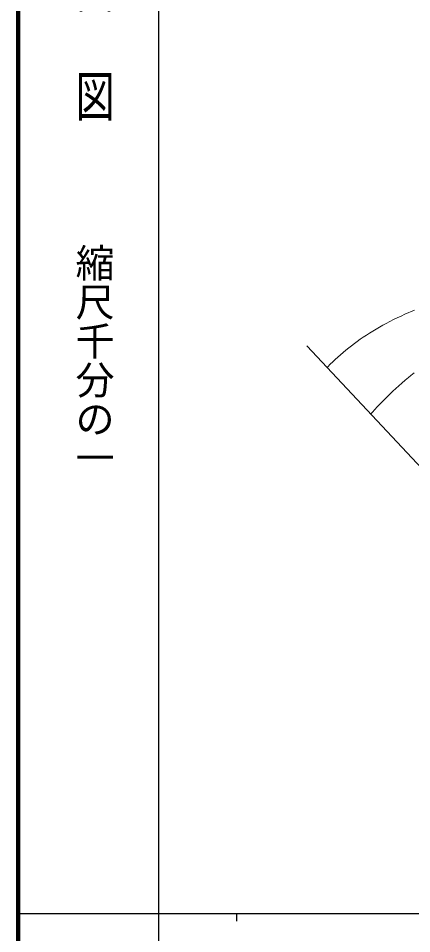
# Model space of a CAD drawing. Units: millimetres, scale not verified. Extents: x 40000 to 680000, y 20000 to 380000.
# Drawn here: x 40000 to 90462, y 202409 to 319901 of the extents above; entities that cross this region are included whole.
import ezdxf
from ezdxf.enums import TextEntityAlignment as Align

# ---------------------------------------------------------------- set-up
doc = ezdxf.new("R2010")
doc.units = ezdxf.units.MM
doc.header["$LTSCALE"] = 1000
for name, color, linetype, lineweight in [('M-BGD', 7, 'Continuous', 13), ('M-BMK-OTRS', 5, 'Continuous', 13), ('M-TTL', 2, 'Continuous', 140), ('M-TTL-BAND', 7, 'Continuous', 25)]:
    doc.layers.add(name, color=color, linetype=linetype, lineweight=lineweight)
doc.styles.add('@ＭＳ ゴシック', font='')
doc.styles.get('@ＭＳ ゴシック').set_extended_font_data('@MS Gothic')

msp = doc.modelspace()

# ---------------------------------------------------------------- linework, layer by layer
at = {"layer": 'M-BGD'}
for p, q in [((89594, 281907), (90104, 282129)), ((90104, 282129), (90330, 282224)), ((90330, 282224), (90834, 282421)), ((87204, 280748), (87662, 280987)), ((87662, 280987), (88129, 281222)), ((88129, 281222), (88607, 281454)), ((88607, 281454), (89095, 281682)), ((89095, 281682), (89594, 281907)), ((85057, 279500), (85469, 279757)), ((85469, 279757), (85890, 280010)), ((85890, 280010), (86319, 280259)), ((86319, 280259), (86757, 280506)), ((86757, 280506), (87204, 280748)), ((83488, 278434), (83870, 278706)), ((83870, 278706), (84258, 278974)), ((84258, 278974), (84654, 279239)), ((84654, 279239), (85057, 279500)), ((81681, 277016), (82030, 277307)), ((82030, 277307), (82385, 277595)), ((82385, 277595), (82747, 277878)), ((82747, 277878), (83114, 278158)), ((83114, 278158), (83488, 278434)), ((80333, 275809), (80663, 276117)), ((80663, 276117), (80997, 276420)), ((80997, 276420), (81336, 276720)), ((81336, 276720), (81681, 277016)), ((79606, 275101), (79685, 275180)), ((79685, 275180), (80007, 275497)), ((80007, 275497), (80333, 275809)), ((90067, 273808), (89628, 273440)), ((90369, 274065), (90067, 273808)), ((90759, 274411), (90369, 274065)), ((88806, 272725), (88419, 272376)), ((89208, 273079), (88806, 272725)), ((89628, 273440), (89208, 273079)), ((87689, 271692), (87342, 271356)), ((88047, 272032), (87689, 271692)), ((88419, 272376), (88047, 272032)), ((86355, 270356), (86039, 270023)), ((86676, 270688), (86355, 270356)), ((87005, 271021), (86676, 270688)), ((87342, 271356), (87005, 271021)), ((85419, 269353), (85202, 269115)), ((85728, 269689), (85419, 269353)), ((86039, 270023), (85728, 269689))]:
    msp.add_line(p, q, dxfattribs=at)
at = {"layer": 'M-BMK-OTRS'}
msp.add_line((77020, 277867), (100521, 252727), dxfattribs=at)
at = {"layer": 'M-TTL'}
msp.add_line((40000, 380000), (40000, 20000), dxfattribs=at)
at = {"layer": 'M-TTL-BAND'}
for p, q in [((58000, 370000), (58000, 20000)), ((40000, 205000), (579000, 205000)), ((68000, 205000), (68000, 204000))]:
    msp.add_line(p, q, dxfattribs=at)

# ---------------------------------------------------------------- texts
at = {"layer": 'M-TTL-BAND', "style": '@ＭＳ ゴシック', "width": 1.4}
msp.add_text('平  面  図', height=3666, rotation=270, dxfattribs=at).set_placement((49777, 306475), align=Align.MIDDLE_RIGHT)
at = {"layer": 'M-TTL-BAND', "style": '@ＭＳ ゴシック'}
msp.add_text('縮尺千分の一', height=3666, rotation=270, dxfattribs=at).set_placement((49777, 261030), align=Align.MIDDLE_RIGHT)

doc.saveas('drawing.dxf')
